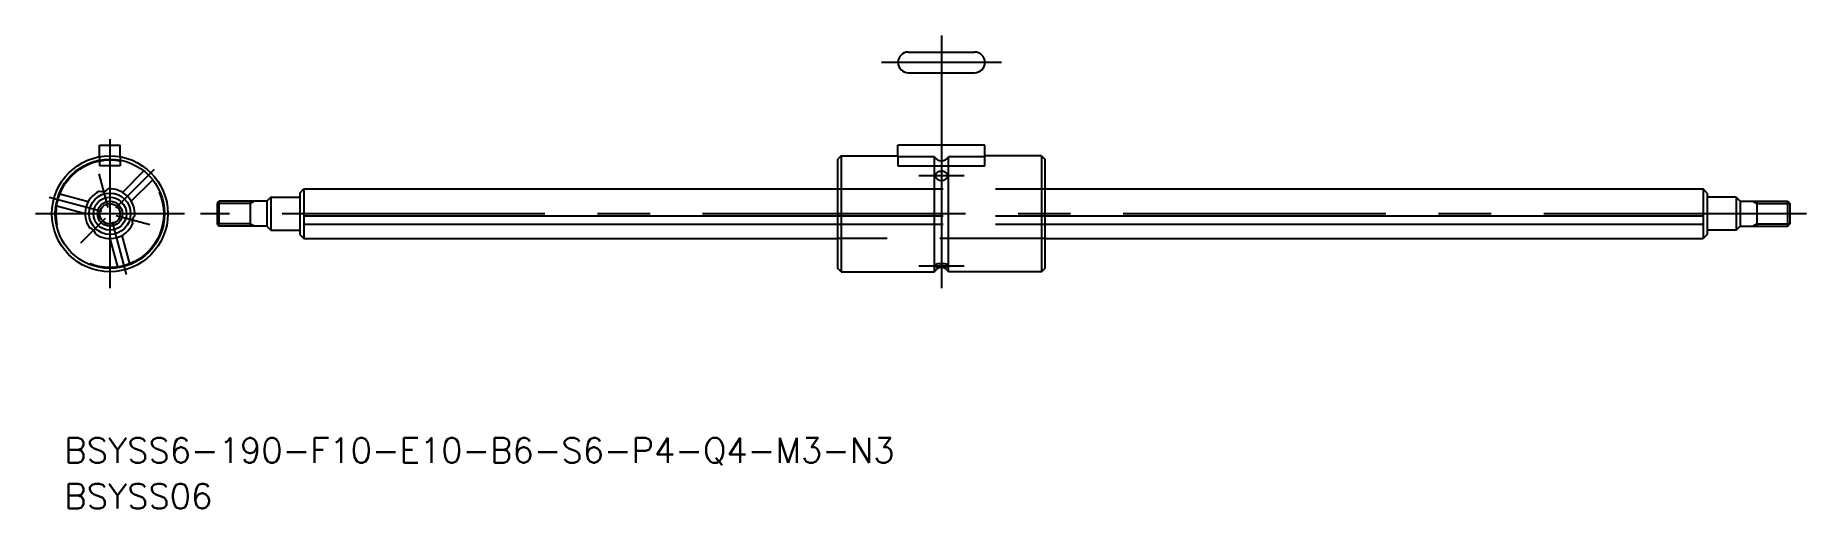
# Model space of a CAD drawing. Extents: x -9 to 205, y -36 to 22.
import ezdxf

# ---------------------------------------------------------------- set-up
doc = ezdxf.new("R2010")
doc.units = 0
doc.linetypes.add('CENTER', pattern=[50.8, 31.75, -6.35, 6.35, -6.35])
doc.linetypes.add('DASHED', pattern=[19.05, 12.7, -6.35])
doc.layers.get('0').update_dxf_attribs({"linetype": 'CONTINUOUS'})
doc.layers.add('CENTER', color=1, linetype='CENTER')
doc.styles.get("Standard").update_dxf_attribs({"font": 'txt.shx', "height": 3, "bigfont": 'bigfont.shx'})

# ---------------------------------------------------------------- blocks, each defined once
blk = doc.blocks.new('*U2')
at = {"color": 7, "linetype": 'CONTINUOUS'}
blk.add_text('BSYSS6-190-F10-E10-B6-S6-P4-Q4-M3-N3', height=3, dxfattribs=at).set_placement((-5.5, -30.07))
blk = doc.blocks.new('*U3')
at = {"color": 7, "linetype": 'CONTINUOUS'}
blk.add_text('BSYSS06', height=3, dxfattribs=at).set_placement((-5.5, -35.61))

msp = doc.modelspace()

# ---------------------------------------------------------------- linework, layer by layer
at = {"color": 7, "linetype": 'CONTINUOUS'}
for p, q in [((96.44, 19.53), (104.44, 19.53)), ((96.44, 17.03), (104.44, 17.03)), ((-1.25, 6.89), (-1.25, 8.3)), ((-1.25, 8.3), (1.25, 8.3)), ((1.25, 6.89), (1.25, 8.3)), ((88.34, 7), (87.94, 6.6)), ((87.94, -6.6), (87.94, 6.6)), ((88.34, 7), (88.34, -7)), ((88.34, 7), (95.19, 7)), ((105.69, 8.3), (95.19, 8.3)), ((95.19, 6.89), (95.19, 8.3)), ((99.59, 6.89), (95.19, 6.89)), ((99.59, -7), (99.59, 6.89)), ((101.29, -7), (101.29, 6.89)), ((105.69, 6.89), (101.29, 6.89)), ((105.69, 6.89), (105.69, 8.3)), ((112.54, 7), (105.69, 7)), ((112.54, 7), (112.94, 6.6)), ((112.54, 7), (112.54, -7)), ((112.94, 6.6), (112.94, -6.6)), ((22.94, 2.5), (23.44, 3)), ((22.94, 2.5), (22.94, -2.5)), ((23.44, 3), (87.94, 3)), ((23.44, 3), (23.44, -3)), ((112.94, 3), (192.44, 3)), ((192.94, 2.5), (192.44, 3)), ((192.44, 3), (192.44, -3)), ((192.94, 2.5), (192.94, -2.5)), ((13.21, 1.5), (12.94, 1.23)), ((12.94, 1.23), (12.94, -1.23)), ((18.94, 1.5), (13.21, 1.5)), ((13.21, -1.5), (13.21, 1.5)), ((16.94, 1.5), (16.94, -1.5)), ((19.44, 2), (18.94, 1.5)), ((18.94, 1.5), (18.94, -1.5)), ((19.44, 2), (22.94, 2)), ((19.44, 2), (19.44, -2)), ((196.44, 2), (192.94, 2)), ((196.44, 2), (196.94, 1.5)), ((196.44, 2), (196.44, -2)), ((196.94, 1.5), (196.94, -1.5)), ((196.94, 1.5), (202.67, 1.5)), ((198.94, 1.5), (198.94, -1.5)), ((202.67, -1.5), (202.67, 1.5)), ((202.67, 1.5), (202.94, 1.23)), ((202.94, 1.23), (202.94, -1.23)), ((12.94, -1.23), (13.21, -1.5)), ((18.94, -1.5), (13.21, -1.5)), ((19.44, -2), (18.94, -1.5)), ((19.44, -2), (22.94, -2)), ((23.44, -0.25), (87.94, -0.25)), ((23.44, -1.28), (87.94, -1.28)), ((112.94, -0.25), (192.44, -0.25)), ((112.94, -1.28), (192.44, -1.28)), ((196.44, -2), (192.94, -2)), ((196.44, -2), (196.94, -1.5)), ((196.94, -1.5), (202.67, -1.5)), ((202.94, -1.23), (202.67, -1.5)), ((22.94, -2.5), (23.44, -3)), ((23.44, -3), (87.94, -3)), ((112.94, -3), (192.44, -3)), ((192.94, -2.5), (192.44, -3)), ((88.34, -7), (87.94, -6.6)), ((88.34, -7), (99.59, -7)), ((112.54, -7), (101.29, -7)), ((112.54, -7), (112.94, -6.6))]:
    msp.add_line(p, q, dxfattribs=at)
at = {"color": 3, "linetype": 'DASHED'}
for p, q in [((-1.25, 6.89), (-1.25, 5.8)), ((1.25, 6.89), (1.25, 5.8)), ((95.19, 6.89), (95.19, 5.8)), ((105.69, 5.8), (105.69, 6.89)), ((1.25, 5.8), (-1.25, 5.8)), ((4.03, 5.09), (1.52, 2.58)), ((95.19, 5.8), (105.69, 5.8)), ((-6.04, 2.4), (-2.61, 1.48)), ((5.09, 4.03), (2.58, 1.52)), ((87.94, 3), (112.94, 3)), ((-6.43, 0.95), (-3, 0.03)), ((87.94, -0.25), (112.94, -0.25)), ((87.94, -1.28), (112.94, -1.28)), ((0.95, -6.43), (0.03, -3)), ((2.4, -6.04), (1.48, -2.61)), ((112.94, -3), (87.94, -3))]:
    msp.add_line(p, q, dxfattribs=at)
at = {"color": 3, "linetype": 'CONTINUOUS'}
for p, q in [((16.94, 1.23), (12.94, 1.23)), ((17.41, 1.5), (16.94, 1.23)), ((198.47, 1.5), (198.94, 1.23)), ((198.94, 1.23), (202.94, 1.23)), ((16.94, -1.23), (12.94, -1.23)), ((17.41, -1.5), (16.94, -1.23)), ((198.47, -1.5), (198.94, -1.23)), ((198.94, -1.23), (202.94, -1.23))]:
    msp.add_line(p, q, dxfattribs=at)
at = {"color": 7, "linetype": 'CONTINUOUS'}
for radius in [7, 6.6, 2.5, 2, 1.5]:
    msp.add_circle((0, 0), radius, dxfattribs=at)
at = {"color": 3, "linetype": 'DASHED'}
msp.add_circle((0, 0), 6.5, dxfattribs=at)
at = {"color": 3, "linetype": 'CONTINUOUS'}
msp.add_circle((0, 0), 1.23, dxfattribs=at)
at = {"color": 7, "linetype": 'CONTINUOUS'}
for centre, radius, start, end in [((96.44, 18.28), 1.25, 90, 270), ((104.44, 18.28), 1.25, 270, 90), ((100.44, 7.34), 0.964, 208.1582, 331.8418), ((100.18, 4.57), 0.49, 114.1221, 177.0855), ((100.27, 4.64), 0.583, 184.7321, 240.9328), ((100.44, 3.69), 1.41, 70.9048, 109.0952), ((100.7, 4.57), 0.49, 2.9145, 65.8779), ((100.61, 4.64), 0.583, 299.0672, 355.2679), ((0, 0), 3, 115.1952, 214.8048), ((-0.98, 3.67), 1, 252.9266, 317.0734), ((0, 0), 3, 355.1952, 94.8048), ((100.44, 5.11), 1.08, 245.1909, 294.8091), ((-2.69, -2.69), 1, 12.9266, 77.0734), ((0, 0), 3, 235.1952, 334.8048), ((3.67, -0.98), 1, 132.9266, 197.0734), ((99.86, -6.29), 0.166, 119.5933, 176.6973), ((99.85, -6.26), 0.156, 188.0089, 220.729), ((99.88, -6.17), 0.238, 231.3331, 252.1004), ((100.17, -6.83), 0.788, 100.9856, 119.8543), ((100.44, 0.07), 6.5, 264.3686, 275.6314), ((100.44, -14.38), 8.34, 87.0858, 92.9142), ((100.72, -6.83), 0.788, 60.1457, 79.0144), ((101.01, -6.17), 0.238, 287.8996, 308.6669), ((101.03, -6.29), 0.166, 3.3027, 60.4067), ((101.04, -6.26), 0.156, 319.271, 351.9911), ((100.44, -7.47), 0.971, 28.94, 151.06)]:
    msp.add_arc(centre, radius, start, end, dxfattribs=at)
at = {"layer": 'CENTER', "color": 1, "linetype": 'CENTER'}
for p, q in [((100.44, 21.53), (100.44, -9)), ((107.69, 18.28), (93.19, 18.28)), ((0, 9), (0, -9)), ((-0.21, 0.77), (-1.29, 4.83)), ((0.71, 0.71), (5.39, 5.39)), ((97.69, 4.6), (103.19, 4.6)), ((9, 0), (-9, 0)), ((-0.97, 0.26), (-7.36, 1.97)), ((204.94, 0), (10.94, 0)), ((-0.57, -0.57), (-3.54, -3.54)), ((0.26, -0.97), (1.97, -7.36)), ((0.77, -0.21), (4.83, -1.29)), ((97.69, -6.28), (103.19, -6.28))]:
    msp.add_line(p, q, dxfattribs=at)

# ---------------------------------------------------------------- block references
at = {"color": 7, "linetype": 'CONTINUOUS'}
for name in ['*U2', '*U3']:
    msp.add_blockref(name, (0, 0), dxfattribs=at)

doc.saveas('drawing.dxf')
